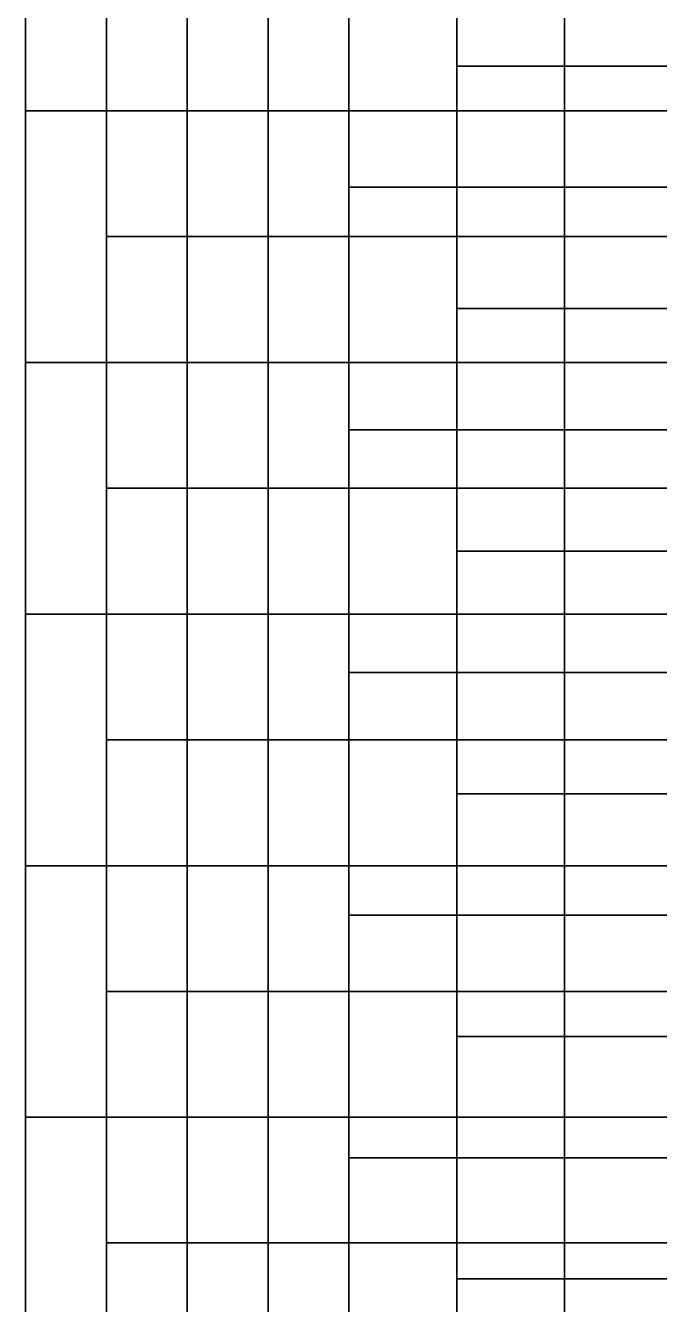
# Model space of a CAD drawing. Extents: x -2.5 to 67.5, y -27.5 to 12.5.
# Drawn here: x 27.5 to 32.4, y -17.7 to -7.81 of the extents above; entities that cross this region are included whole.
import ezdxf

# ---------------------------------------------------------------- set-up
doc = ezdxf.new("R2010")
doc.units = 0
doc.layers.add('M0', color=13, linetype='CONTINUOUS')
doc.layers.add('M2', color=15, linetype='CONTINUOUS')

msp = doc.modelspace()

# ---------------------------------------------------------------- linework, layer by layer
at = {"layer": 'M0', "color": 135}
for points in [[(27.5, -8.472), (27.5, -8.472, 1), (27.5, -6.875, 1), (27.5, -6.875)], [(28.75, -8.472), (27.5, -8.472), (27.5, -6.875), (28.75, -6.875)], [(27.5, -8.472, 1), (28.75, -8.472, 1), (28.75, -6.875, 1), (27.5, -6.875, 1)], [(28.75, -8.472, 1), (28.75, -8.472), (28.75, -6.875), (28.75, -6.875, 1)], [(28.75, -8.472), (28.75, -8.472, 1), (28.75, -6.875, 1), (28.75, -6.875)], [(30, -8.472), (28.75, -8.472), (28.75, -6.875), (30, -6.875)], [(28.75, -8.472, 1), (30, -8.472, 1), (30, -6.875, 1), (28.75, -6.875, 1)], [(30, -8.472, 1), (30, -8.472), (30, -6.875), (30, -6.875, 1)], [(30, -8.472), (30, -8.472, 1), (30, -6.875, 1), (30, -6.875)], [(31.667, -8.472), (30, -8.472), (30, -6.875), (31.667, -6.875)], [(30, -8.472, 1), (31.667, -8.472, 1), (31.667, -6.875, 1), (30, -6.875, 1)], [(31.667, -8.472, 1), (31.667, -8.472), (31.667, -6.875), (31.667, -6.875, 1)], [(31.667, -8.472), (31.667, -8.472, 1), (31.667, -6.875, 1), (31.667, -6.875)], [(33.333, -8.472), (31.667, -8.472), (31.667, -6.875), (33.333, -6.875)], [(31.667, -8.472, 1), (33.333, -8.472, 1), (33.333, -6.875, 1), (31.667, -6.875, 1)], [(28.125, -7.5), (28.125, -9.444), (28.125, -9.444, 1), (28.125, -7.5, 1)], [(28.125, -9.444), (28.125, -7.5), (29.375, -7.5), (29.375, -9.444)], [(28.125, -7.5, 1), (28.125, -9.444, 1), (29.375, -9.444, 1), (29.375, -7.5, 1)], [(29.375, -9.444), (29.375, -7.5), (29.375, -7.5, 1), (29.375, -9.444, 1)], [(29.375, -7.5), (29.375, -9.444), (29.375, -9.444, 1), (29.375, -7.5, 1)], [(29.375, -9.444), (29.375, -7.5), (30.833, -7.5), (30.833, -9.444)], [(29.375, -7.5, 1), (29.375, -9.444, 1), (30.833, -9.444, 1), (30.833, -7.5, 1)], [(30.833, -9.444), (30.833, -7.5), (30.833, -7.5, 1), (30.833, -9.444, 1)], [(30.833, -7.5), (30.833, -9.444), (30.833, -9.444, 1), (30.833, -7.5, 1)], [(30.833, -9.444), (30.833, -7.5), (32.5, -7.5), (32.5, -9.444)], [(30.833, -7.5, 1), (30.833, -9.444, 1), (32.5, -9.444, 1), (32.5, -7.5, 1)], [(28.75, -8.472), (27.5, -8.472), (27.5, -8.472, 1), (28.75, -8.472, 1)], [(27.5, -10.417), (27.5, -10.417, 1), (27.5, -8.472, 1), (27.5, -8.472)], [(28.75, -10.417), (27.5, -10.417), (27.5, -8.472), (28.75, -8.472)], [(27.5, -10.417, 1), (28.75, -10.417, 1), (28.75, -8.472, 1), (27.5, -8.472, 1)], [(27.5, -8.472), (28.75, -8.472), (28.75, -8.472, 1), (27.5, -8.472, 1)], [(28.75, -10.417, 1), (28.75, -10.417), (28.75, -8.472), (28.75, -8.472, 1)], [(30, -8.472), (28.75, -8.472), (28.75, -8.472, 1), (30, -8.472, 1)], [(28.75, -10.417), (28.75, -10.417, 1), (28.75, -8.472, 1), (28.75, -8.472)], [(30, -10.417), (28.75, -10.417), (28.75, -8.472), (30, -8.472)], [(28.75, -10.417, 1), (30, -10.417, 1), (30, -8.472, 1), (28.75, -8.472, 1)], [(28.75, -8.472), (30, -8.472), (30, -8.472, 1), (28.75, -8.472, 1)], [(30, -10.417, 1), (30, -10.417), (30, -8.472), (30, -8.472, 1)], [(31.667, -8.472), (30, -8.472), (30, -8.472, 1), (31.667, -8.472, 1)], [(30, -10.417), (30, -10.417, 1), (30, -8.472, 1), (30, -8.472)], [(31.667, -10.417), (30, -10.417), (30, -8.472), (31.667, -8.472)], [(30, -10.417, 1), (31.667, -10.417, 1), (31.667, -8.472, 1), (30, -8.472, 1)], [(30, -8.472), (31.667, -8.472), (31.667, -8.472, 1), (30, -8.472, 1)], [(31.667, -10.417, 1), (31.667, -10.417), (31.667, -8.472), (31.667, -8.472, 1)], [(33.333, -8.472), (31.667, -8.472), (31.667, -8.472, 1), (33.333, -8.472, 1)], [(31.667, -10.417), (31.667, -10.417, 1), (31.667, -8.472, 1), (31.667, -8.472)], [(33.333, -10.417), (31.667, -10.417), (31.667, -8.472), (33.333, -8.472)], [(31.667, -10.417, 1), (33.333, -10.417, 1), (33.333, -8.472, 1), (31.667, -8.472, 1)], [(31.667, -8.472), (33.333, -8.472), (33.333, -8.472, 1), (31.667, -8.472, 1)], [(28.125, -9.444), (28.125, -11.389), (28.125, -11.389, 1), (28.125, -9.444, 1)], [(28.125, -9.444), (28.125, -9.444, 1), (29.375, -9.444, 1), (29.375, -9.444)], [(28.125, -11.389), (28.125, -9.444), (29.375, -9.444), (29.375, -11.389)], [(28.125, -9.444, 1), (28.125, -11.389, 1), (29.375, -11.389, 1), (29.375, -9.444, 1)], [(28.125, -9.444, 1), (28.125, -9.444), (29.375, -9.444), (29.375, -9.444, 1)], [(29.375, -11.389), (29.375, -9.444), (29.375, -9.444, 1), (29.375, -11.389, 1)], [(29.375, -9.444), (29.375, -11.389), (29.375, -11.389, 1), (29.375, -9.444, 1)], [(29.375, -9.444), (29.375, -9.444, 1), (30.833, -9.444, 1), (30.833, -9.444)], [(29.375, -11.389), (29.375, -9.444), (30.833, -9.444), (30.833, -11.389)], [(29.375, -9.444, 1), (29.375, -11.389, 1), (30.833, -11.389, 1), (30.833, -9.444, 1)], [(29.375, -9.444, 1), (29.375, -9.444), (30.833, -9.444), (30.833, -9.444, 1)], [(30.833, -11.389), (30.833, -9.444), (30.833, -9.444, 1), (30.833, -11.389, 1)], [(30.833, -9.444), (30.833, -11.389), (30.833, -11.389, 1), (30.833, -9.444, 1)], [(30.833, -9.444), (30.833, -9.444, 1), (32.5, -9.444, 1), (32.5, -9.444)], [(30.833, -11.389), (30.833, -9.444), (32.5, -9.444), (32.5, -11.389)], [(30.833, -9.444, 1), (30.833, -11.389, 1), (32.5, -11.389, 1), (32.5, -9.444, 1)], [(30.833, -9.444, 1), (30.833, -9.444), (32.5, -9.444), (32.5, -9.444, 1)], [(28.75, -10.417), (27.5, -10.417), (27.5, -10.417, 1), (28.75, -10.417, 1)], [(27.5, -12.361), (27.5, -12.361, 1), (27.5, -10.417, 1), (27.5, -10.417)], [(28.75, -12.361), (27.5, -12.361), (27.5, -10.417), (28.75, -10.417)], [(27.5, -12.361, 1), (28.75, -12.361, 1), (28.75, -10.417, 1), (27.5, -10.417, 1)], [(27.5, -10.417), (28.75, -10.417), (28.75, -10.417, 1), (27.5, -10.417, 1)], [(28.75, -12.361, 1), (28.75, -12.361), (28.75, -10.417), (28.75, -10.417, 1)], [(30, -10.417), (28.75, -10.417), (28.75, -10.417, 1), (30, -10.417, 1)], [(28.75, -12.361), (28.75, -12.361, 1), (28.75, -10.417, 1), (28.75, -10.417)], [(30, -12.361), (28.75, -12.361), (28.75, -10.417), (30, -10.417)], [(28.75, -12.361, 1), (30, -12.361, 1), (30, -10.417, 1), (28.75, -10.417, 1)], [(28.75, -10.417), (30, -10.417), (30, -10.417, 1), (28.75, -10.417, 1)], [(30, -12.361, 1), (30, -12.361), (30, -10.417), (30, -10.417, 1)], [(31.667, -10.417), (30, -10.417), (30, -10.417, 1), (31.667, -10.417, 1)], [(30, -12.361), (30, -12.361, 1), (30, -10.417, 1), (30, -10.417)], [(31.667, -12.361), (30, -12.361), (30, -10.417), (31.667, -10.417)], [(30, -12.361, 1), (31.667, -12.361, 1), (31.667, -10.417, 1), (30, -10.417, 1)], [(30, -10.417), (31.667, -10.417), (31.667, -10.417, 1), (30, -10.417, 1)], [(31.667, -12.361, 1), (31.667, -12.361), (31.667, -10.417), (31.667, -10.417, 1)], [(33.333, -10.417), (31.667, -10.417), (31.667, -10.417, 1), (33.333, -10.417, 1)], [(31.667, -12.361), (31.667, -12.361, 1), (31.667, -10.417, 1), (31.667, -10.417)], [(33.333, -12.361), (31.667, -12.361), (31.667, -10.417), (33.333, -10.417)], [(31.667, -12.361, 1), (33.333, -12.361, 1), (33.333, -10.417, 1), (31.667, -10.417, 1)], [(31.667, -10.417), (33.333, -10.417), (33.333, -10.417, 1), (31.667, -10.417, 1)], [(28.125, -11.389), (28.125, -13.333), (28.125, -13.333, 1), (28.125, -11.389, 1)], [(28.125, -11.389), (28.125, -11.389, 1), (29.375, -11.389, 1), (29.375, -11.389)], [(28.125, -13.333), (28.125, -11.389), (29.375, -11.389), (29.375, -13.333)], [(28.125, -11.389, 1), (28.125, -13.333, 1), (29.375, -13.333, 1), (29.375, -11.389, 1)], [(28.125, -11.389, 1), (28.125, -11.389), (29.375, -11.389), (29.375, -11.389, 1)], [(29.375, -13.333), (29.375, -11.389), (29.375, -11.389, 1), (29.375, -13.333, 1)], [(29.375, -11.389), (29.375, -13.333), (29.375, -13.333, 1), (29.375, -11.389, 1)], [(29.375, -11.389), (29.375, -11.389, 1), (30.833, -11.389, 1), (30.833, -11.389)], [(29.375, -13.333), (29.375, -11.389), (30.833, -11.389), (30.833, -13.333)], [(29.375, -11.389, 1), (29.375, -13.333, 1), (30.833, -13.333, 1), (30.833, -11.389, 1)], [(29.375, -11.389, 1), (29.375, -11.389), (30.833, -11.389), (30.833, -11.389, 1)], [(30.833, -13.333), (30.833, -11.389), (30.833, -11.389, 1), (30.833, -13.333, 1)], [(30.833, -11.389), (30.833, -13.333), (30.833, -13.333, 1), (30.833, -11.389, 1)], [(30.833, -11.389), (30.833, -11.389, 1), (32.5, -11.389, 1), (32.5, -11.389)], [(30.833, -13.333), (30.833, -11.389), (32.5, -11.389), (32.5, -13.333)], [(30.833, -11.389, 1), (30.833, -13.333, 1), (32.5, -13.333, 1), (32.5, -11.389, 1)], [(30.833, -11.389, 1), (30.833, -11.389), (32.5, -11.389), (32.5, -11.389, 1)], [(28.75, -12.361), (27.5, -12.361), (27.5, -12.361, 1), (28.75, -12.361, 1)], [(27.5, -14.306), (27.5, -14.306, 1), (27.5, -12.361, 1), (27.5, -12.361)], [(28.75, -14.306), (27.5, -14.306), (27.5, -12.361), (28.75, -12.361)], [(27.5, -14.306, 1), (28.75, -14.306, 1), (28.75, -12.361, 1), (27.5, -12.361, 1)], [(27.5, -12.361), (28.75, -12.361), (28.75, -12.361, 1), (27.5, -12.361, 1)], [(28.75, -14.306, 1), (28.75, -14.306), (28.75, -12.361), (28.75, -12.361, 1)], [(30, -12.361), (28.75, -12.361), (28.75, -12.361, 1), (30, -12.361, 1)], [(28.75, -14.306), (28.75, -14.306, 1), (28.75, -12.361, 1), (28.75, -12.361)], [(30, -14.306), (28.75, -14.306), (28.75, -12.361), (30, -12.361)], [(28.75, -14.306, 1), (30, -14.306, 1), (30, -12.361, 1), (28.75, -12.361, 1)], [(28.75, -12.361), (30, -12.361), (30, -12.361, 1), (28.75, -12.361, 1)], [(30, -14.306, 1), (30, -14.306), (30, -12.361), (30, -12.361, 1)], [(31.667, -12.361), (30, -12.361), (30, -12.361, 1), (31.667, -12.361, 1)], [(30, -14.306), (30, -14.306, 1), (30, -12.361, 1), (30, -12.361)], [(31.667, -14.306), (30, -14.306), (30, -12.361), (31.667, -12.361)], [(30, -14.306, 1), (31.667, -14.306, 1), (31.667, -12.361, 1), (30, -12.361, 1)], [(30, -12.361), (31.667, -12.361), (31.667, -12.361, 1), (30, -12.361, 1)], [(31.667, -14.306, 1), (31.667, -14.306), (31.667, -12.361), (31.667, -12.361, 1)], [(33.333, -12.361), (31.667, -12.361), (31.667, -12.361, 1), (33.333, -12.361, 1)], [(31.667, -14.306), (31.667, -14.306, 1), (31.667, -12.361, 1), (31.667, -12.361)], [(33.333, -14.306), (31.667, -14.306), (31.667, -12.361), (33.333, -12.361)], [(31.667, -14.306, 1), (33.333, -14.306, 1), (33.333, -12.361, 1), (31.667, -12.361, 1)], [(31.667, -12.361), (33.333, -12.361), (33.333, -12.361, 1), (31.667, -12.361, 1)], [(28.125, -13.333), (28.125, -15.278), (28.125, -15.278, 1), (28.125, -13.333, 1)], [(28.125, -13.333), (28.125, -13.333, 1), (29.375, -13.333, 1), (29.375, -13.333)], [(28.125, -15.278), (28.125, -13.333), (29.375, -13.333), (29.375, -15.278)], [(28.125, -13.333, 1), (28.125, -15.278, 1), (29.375, -15.278, 1), (29.375, -13.333, 1)], [(28.125, -13.333, 1), (28.125, -13.333), (29.375, -13.333), (29.375, -13.333, 1)], [(29.375, -15.278), (29.375, -13.333), (29.375, -13.333, 1), (29.375, -15.278, 1)], [(29.375, -13.333), (29.375, -15.278), (29.375, -15.278, 1), (29.375, -13.333, 1)], [(29.375, -13.333), (29.375, -13.333, 1), (30.833, -13.333, 1), (30.833, -13.333)], [(29.375, -15.278), (29.375, -13.333), (30.833, -13.333), (30.833, -15.278)], [(29.375, -13.333, 1), (29.375, -15.278, 1), (30.833, -15.278, 1), (30.833, -13.333, 1)], [(29.375, -13.333, 1), (29.375, -13.333), (30.833, -13.333), (30.833, -13.333, 1)], [(30.833, -15.278), (30.833, -13.333), (30.833, -13.333, 1), (30.833, -15.278, 1)], [(30.833, -13.333), (30.833, -15.278), (30.833, -15.278, 1), (30.833, -13.333, 1)], [(30.833, -13.333), (30.833, -13.333, 1), (32.5, -13.333, 1), (32.5, -13.333)], [(30.833, -15.278), (30.833, -13.333), (32.5, -13.333), (32.5, -15.278)], [(30.833, -13.333, 1), (30.833, -15.278, 1), (32.5, -15.278, 1), (32.5, -13.333, 1)], [(30.833, -13.333, 1), (30.833, -13.333), (32.5, -13.333), (32.5, -13.333, 1)], [(28.75, -14.306), (27.5, -14.306), (27.5, -14.306, 1), (28.75, -14.306, 1)], [(27.5, -16.25), (27.5, -16.25, 1), (27.5, -14.306, 1), (27.5, -14.306)], [(28.75, -16.25), (27.5, -16.25), (27.5, -14.306), (28.75, -14.306)], [(27.5, -16.25, 1), (28.75, -16.25, 1), (28.75, -14.306, 1), (27.5, -14.306, 1)], [(27.5, -14.306), (28.75, -14.306), (28.75, -14.306, 1), (27.5, -14.306, 1)], [(28.75, -16.25, 1), (28.75, -16.25), (28.75, -14.306), (28.75, -14.306, 1)], [(30, -14.306), (28.75, -14.306), (28.75, -14.306, 1), (30, -14.306, 1)], [(28.75, -16.25), (28.75, -16.25, 1), (28.75, -14.306, 1), (28.75, -14.306)], [(30, -16.25), (28.75, -16.25), (28.75, -14.306), (30, -14.306)], [(28.75, -16.25, 1), (30, -16.25, 1), (30, -14.306, 1), (28.75, -14.306, 1)], [(28.75, -14.306), (30, -14.306), (30, -14.306, 1), (28.75, -14.306, 1)], [(30, -16.25, 1), (30, -16.25), (30, -14.306), (30, -14.306, 1)], [(31.667, -14.306), (30, -14.306), (30, -14.306, 1), (31.667, -14.306, 1)], [(30, -16.25), (30, -16.25, 1), (30, -14.306, 1), (30, -14.306)], [(31.667, -16.25), (30, -16.25), (30, -14.306), (31.667, -14.306)], [(30, -16.25, 1), (31.667, -16.25, 1), (31.667, -14.306, 1), (30, -14.306, 1)], [(30, -14.306), (31.667, -14.306), (31.667, -14.306, 1), (30, -14.306, 1)], [(31.667, -16.25, 1), (31.667, -16.25), (31.667, -14.306), (31.667, -14.306, 1)], [(33.333, -14.306), (31.667, -14.306), (31.667, -14.306, 1), (33.333, -14.306, 1)], [(31.667, -16.25), (31.667, -16.25, 1), (31.667, -14.306, 1), (31.667, -14.306)], [(33.333, -16.25), (31.667, -16.25), (31.667, -14.306), (33.333, -14.306)], [(31.667, -16.25, 1), (33.333, -16.25, 1), (33.333, -14.306, 1), (31.667, -14.306, 1)], [(31.667, -14.306), (33.333, -14.306), (33.333, -14.306, 1), (31.667, -14.306, 1)], [(28.125, -15.278), (28.125, -17.222), (28.125, -17.222, 1), (28.125, -15.278, 1)], [(28.125, -15.278), (28.125, -15.278, 1), (29.375, -15.278, 1), (29.375, -15.278)], [(28.125, -17.222), (28.125, -15.278), (29.375, -15.278), (29.375, -17.222)], [(28.125, -15.278, 1), (28.125, -17.222, 1), (29.375, -17.222, 1), (29.375, -15.278, 1)], [(28.125, -15.278, 1), (28.125, -15.278), (29.375, -15.278), (29.375, -15.278, 1)], [(29.375, -17.222), (29.375, -15.278), (29.375, -15.278, 1), (29.375, -17.222, 1)], [(29.375, -15.278), (29.375, -17.222), (29.375, -17.222, 1), (29.375, -15.278, 1)], [(29.375, -15.278), (29.375, -15.278, 1), (30.833, -15.278, 1), (30.833, -15.278)], [(29.375, -17.222), (29.375, -15.278), (30.833, -15.278), (30.833, -17.222)], [(29.375, -15.278, 1), (29.375, -17.222, 1), (30.833, -17.222, 1), (30.833, -15.278, 1)], [(29.375, -15.278, 1), (29.375, -15.278), (30.833, -15.278), (30.833, -15.278, 1)], [(30.833, -17.222), (30.833, -15.278), (30.833, -15.278, 1), (30.833, -17.222, 1)], [(30.833, -15.278), (30.833, -17.222), (30.833, -17.222, 1), (30.833, -15.278, 1)], [(30.833, -15.278), (30.833, -15.278, 1), (32.5, -15.278, 1), (32.5, -15.278)], [(30.833, -17.222), (30.833, -15.278), (32.5, -15.278), (32.5, -17.222)], [(30.833, -15.278, 1), (30.833, -17.222, 1), (32.5, -17.222, 1), (32.5, -15.278, 1)], [(30.833, -15.278, 1), (30.833, -15.278), (32.5, -15.278), (32.5, -15.278, 1)], [(28.75, -16.25), (27.5, -16.25), (27.5, -16.25, 1), (28.75, -16.25, 1)], [(27.5, -18.194), (27.5, -18.194, 1), (27.5, -16.25, 1), (27.5, -16.25)], [(28.75, -18.194), (27.5, -18.194), (27.5, -16.25), (28.75, -16.25)], [(27.5, -18.194, 1), (28.75, -18.194, 1), (28.75, -16.25, 1), (27.5, -16.25, 1)], [(27.5, -16.25), (28.75, -16.25), (28.75, -16.25, 1), (27.5, -16.25, 1)], [(28.75, -18.194, 1), (28.75, -18.194), (28.75, -16.25), (28.75, -16.25, 1)], [(30, -16.25), (28.75, -16.25), (28.75, -16.25, 1), (30, -16.25, 1)], [(28.75, -18.194), (28.75, -18.194, 1), (28.75, -16.25, 1), (28.75, -16.25)], [(30, -18.194), (28.75, -18.194), (28.75, -16.25), (30, -16.25)], [(28.75, -18.194, 1), (30, -18.194, 1), (30, -16.25, 1), (28.75, -16.25, 1)], [(28.75, -16.25), (30, -16.25), (30, -16.25, 1), (28.75, -16.25, 1)], [(30, -18.194, 1), (30, -18.194), (30, -16.25), (30, -16.25, 1)], [(31.667, -16.25), (30, -16.25), (30, -16.25, 1), (31.667, -16.25, 1)], [(30, -18.194), (30, -18.194, 1), (30, -16.25, 1), (30, -16.25)], [(31.667, -18.194), (30, -18.194), (30, -16.25), (31.667, -16.25)], [(30, -18.194, 1), (31.667, -18.194, 1), (31.667, -16.25, 1), (30, -16.25, 1)], [(30, -16.25), (31.667, -16.25), (31.667, -16.25, 1), (30, -16.25, 1)], [(31.667, -18.194, 1), (31.667, -18.194), (31.667, -16.25), (31.667, -16.25, 1)], [(33.333, -16.25), (31.667, -16.25), (31.667, -16.25, 1), (33.333, -16.25, 1)], [(31.667, -18.194), (31.667, -18.194, 1), (31.667, -16.25, 1), (31.667, -16.25)], [(33.333, -18.194), (31.667, -18.194), (31.667, -16.25), (33.333, -16.25)], [(31.667, -18.194, 1), (33.333, -18.194, 1), (33.333, -16.25, 1), (31.667, -16.25, 1)], [(31.667, -16.25), (33.333, -16.25), (33.333, -16.25, 1), (31.667, -16.25, 1)], [(28.125, -17.222), (28.125, -19.167), (28.125, -19.167, 1), (28.125, -17.222, 1)], [(28.125, -17.222), (28.125, -17.222, 1), (29.375, -17.222, 1), (29.375, -17.222)], [(28.125, -19.167), (28.125, -17.222), (29.375, -17.222), (29.375, -19.167)], [(28.125, -17.222, 1), (28.125, -19.167, 1), (29.375, -19.167, 1), (29.375, -17.222, 1)], [(28.125, -17.222, 1), (28.125, -17.222), (29.375, -17.222), (29.375, -17.222, 1)], [(29.375, -19.167), (29.375, -17.222), (29.375, -17.222, 1), (29.375, -19.167, 1)], [(29.375, -17.222), (29.375, -19.167), (29.375, -19.167, 1), (29.375, -17.222, 1)], [(29.375, -17.222), (29.375, -17.222, 1), (30.833, -17.222, 1), (30.833, -17.222)], [(29.375, -19.167), (29.375, -17.222), (30.833, -17.222), (30.833, -19.167)], [(29.375, -17.222, 1), (29.375, -19.167, 1), (30.833, -19.167, 1), (30.833, -17.222, 1)], [(29.375, -17.222, 1), (29.375, -17.222), (30.833, -17.222), (30.833, -17.222, 1)], [(30.833, -19.167), (30.833, -17.222), (30.833, -17.222, 1), (30.833, -19.167, 1)], [(30.833, -17.222), (30.833, -19.167), (30.833, -19.167, 1), (30.833, -17.222, 1)], [(30.833, -17.222), (30.833, -17.222, 1), (32.5, -17.222, 1), (32.5, -17.222)], [(30.833, -19.167), (30.833, -17.222), (32.5, -17.222), (32.5, -19.167)], [(30.833, -17.222, 1), (30.833, -19.167, 1), (32.5, -19.167, 1), (32.5, -17.222, 1)], [(30.833, -17.222, 1), (30.833, -17.222), (32.5, -17.222), (32.5, -17.222, 1)]]:
    msp.add_3dface(points, dxfattribs=at)
at = {"layer": 'M2', "color": 182}
for points in [[(30.833, -6.25, 3.25), (30.833, -8.125, 3.25), (30.833, -8.125, 5), (30.833, -6.25, 5)], [(30.833, -8.125, 3.25), (30.833, -6.25, 3.25), (32.5, -6.25, 3.25), (32.5, -8.125, 3.25)], [(30.833, -6.25, 5), (30.833, -8.125, 5), (32.5, -8.125, 5), (32.5, -6.25, 5)], [(30, -9.0625, 3.25), (30, -9.0625, 5), (30, -7.1875, 5), (30, -7.1875, 3.25)], [(31.667, -9.0625, 3.25), (30, -9.0625, 3.25), (30, -7.1875, 3.25), (31.667, -7.1875, 3.25)], [(30, -9.0625, 5), (31.667, -9.0625, 5), (31.667, -7.1875, 5), (30, -7.1875, 5)], [(31.667, -9.0625, 5), (31.667, -9.0625, 3.25), (31.667, -7.1875, 3.25), (31.667, -7.1875, 5)], [(31.667, -9.0625, 3.25), (31.667, -9.0625, 5), (31.667, -7.1875, 5), (31.667, -7.1875, 3.25)], [(33.333, -9.0625, 3.25), (31.667, -9.0625, 3.25), (31.667, -7.1875, 3.25), (33.333, -7.1875, 3.25)], [(31.667, -9.0625, 5), (33.333, -9.0625, 5), (33.333, -7.1875, 5), (31.667, -7.1875, 5)], [(30.833, -8.125, 3.25), (30.833, -10, 3.25), (30.833, -10, 5), (30.833, -8.125, 5)], [(30.833, -8.125, 3.25), (30.833, -8.125, 5), (32.5, -8.125, 5), (32.5, -8.125, 3.25)], [(30.833, -10, 3.25), (30.833, -8.125, 3.25), (32.5, -8.125, 3.25), (32.5, -10, 3.25)], [(30.833, -8.125, 5), (30.833, -10, 5), (32.5, -10, 5), (32.5, -8.125, 5)], [(30.833, -8.125, 5), (30.833, -8.125, 3.25), (32.5, -8.125, 3.25), (32.5, -8.125, 5)], [(31.667, -9.0625, 3.25), (30, -9.0625, 3.25), (30, -9.0625, 5), (31.667, -9.0625, 5)], [(30, -10.938, 3.25), (30, -10.938, 5), (30, -9.0625, 5), (30, -9.0625, 3.25)], [(31.667, -10.938, 3.25), (30, -10.938, 3.25), (30, -9.0625, 3.25), (31.667, -9.0625, 3.25)], [(30, -10.938, 5), (31.667, -10.938, 5), (31.667, -9.0625, 5), (30, -9.0625, 5)], [(30, -9.0625, 3.25), (31.667, -9.0625, 3.25), (31.667, -9.0625, 5), (30, -9.0625, 5)], [(31.667, -10.938, 5), (31.667, -10.938, 3.25), (31.667, -9.0625, 3.25), (31.667, -9.0625, 5)], [(33.333, -9.0625, 3.25), (31.667, -9.0625, 3.25), (31.667, -9.0625, 5), (33.333, -9.0625, 5)], [(31.667, -10.938, 3.25), (31.667, -10.938, 5), (31.667, -9.0625, 5), (31.667, -9.0625, 3.25)], [(33.333, -10.938, 3.25), (31.667, -10.938, 3.25), (31.667, -9.0625, 3.25), (33.333, -9.0625, 3.25)], [(31.667, -10.938, 5), (33.333, -10.938, 5), (33.333, -9.0625, 5), (31.667, -9.0625, 5)], [(31.667, -9.0625, 3.25), (33.333, -9.0625, 3.25), (33.333, -9.0625, 5), (31.667, -9.0625, 5)], [(30.833, -10, 3.25), (30.833, -11.875, 3.25), (30.833, -11.875, 5), (30.833, -10, 5)], [(30.833, -10, 3.25), (30.833, -10, 5), (32.5, -10, 5), (32.5, -10, 3.25)], [(30.833, -11.875, 3.25), (30.833, -10, 3.25), (32.5, -10, 3.25), (32.5, -11.875, 3.25)], [(30.833, -10, 5), (30.833, -11.875, 5), (32.5, -11.875, 5), (32.5, -10, 5)], [(30.833, -10, 5), (30.833, -10, 3.25), (32.5, -10, 3.25), (32.5, -10, 5)], [(31.667, -10.938, 3.25), (30, -10.938, 3.25), (30, -10.938, 5), (31.667, -10.938, 5)], [(30, -12.813, 3.25), (30, -12.813, 5), (30, -10.938, 5), (30, -10.938, 3.25)], [(31.667, -12.813, 3.25), (30, -12.813, 3.25), (30, -10.938, 3.25), (31.667, -10.938, 3.25)], [(30, -12.813, 5), (31.667, -12.813, 5), (31.667, -10.938, 5), (30, -10.938, 5)], [(30, -10.938, 3.25), (31.667, -10.938, 3.25), (31.667, -10.938, 5), (30, -10.938, 5)], [(31.667, -12.813, 5), (31.667, -12.813, 3.25), (31.667, -10.938, 3.25), (31.667, -10.938, 5)], [(33.333, -10.938, 3.25), (31.667, -10.938, 3.25), (31.667, -10.938, 5), (33.333, -10.938, 5)], [(31.667, -12.813, 3.25), (31.667, -12.813, 5), (31.667, -10.938, 5), (31.667, -10.938, 3.25)], [(33.333, -12.813, 3.25), (31.667, -12.813, 3.25), (31.667, -10.938, 3.25), (33.333, -10.938, 3.25)], [(31.667, -12.813, 5), (33.333, -12.813, 5), (33.333, -10.938, 5), (31.667, -10.938, 5)], [(31.667, -10.938, 3.25), (33.333, -10.938, 3.25), (33.333, -10.938, 5), (31.667, -10.938, 5)], [(30.833, -11.875, 3.25), (30.833, -13.75, 3.25), (30.833, -13.75, 5), (30.833, -11.875, 5)], [(30.833, -11.875, 3.25), (30.833, -11.875, 5), (32.5, -11.875, 5), (32.5, -11.875, 3.25)], [(30.833, -13.75, 3.25), (30.833, -11.875, 3.25), (32.5, -11.875, 3.25), (32.5, -13.75, 3.25)], [(30.833, -11.875, 5), (30.833, -13.75, 5), (32.5, -13.75, 5), (32.5, -11.875, 5)], [(30.833, -11.875, 5), (30.833, -11.875, 3.25), (32.5, -11.875, 3.25), (32.5, -11.875, 5)], [(31.667, -12.813, 3.25), (30, -12.813, 3.25), (30, -12.813, 5), (31.667, -12.813, 5)], [(30, -14.688, 3.25), (30, -14.688, 5), (30, -12.813, 5), (30, -12.813, 3.25)], [(31.667, -14.688, 3.25), (30, -14.688, 3.25), (30, -12.813, 3.25), (31.667, -12.813, 3.25)], [(30, -14.688, 5), (31.667, -14.688, 5), (31.667, -12.813, 5), (30, -12.813, 5)], [(30, -12.813, 3.25), (31.667, -12.813, 3.25), (31.667, -12.813, 5), (30, -12.813, 5)], [(31.667, -14.688, 5), (31.667, -14.688, 3.25), (31.667, -12.813, 3.25), (31.667, -12.813, 5)], [(33.333, -12.813, 3.25), (31.667, -12.813, 3.25), (31.667, -12.813, 5), (33.333, -12.813, 5)], [(31.667, -14.688, 3.25), (31.667, -14.688, 5), (31.667, -12.813, 5), (31.667, -12.813, 3.25)], [(33.333, -14.688, 3.25), (31.667, -14.688, 3.25), (31.667, -12.813, 3.25), (33.333, -12.813, 3.25)], [(31.667, -14.688, 5), (33.333, -14.688, 5), (33.333, -12.813, 5), (31.667, -12.813, 5)], [(31.667, -12.813, 3.25), (33.333, -12.813, 3.25), (33.333, -12.813, 5), (31.667, -12.813, 5)], [(30.833, -13.75, 3.25), (30.833, -15.625, 3.25), (30.833, -15.625, 5), (30.833, -13.75, 5)], [(30.833, -13.75, 3.25), (30.833, -13.75, 5), (32.5, -13.75, 5), (32.5, -13.75, 3.25)], [(30.833, -15.625, 3.25), (30.833, -13.75, 3.25), (32.5, -13.75, 3.25), (32.5, -15.625, 3.25)], [(30.833, -13.75, 5), (30.833, -15.625, 5), (32.5, -15.625, 5), (32.5, -13.75, 5)], [(30.833, -13.75, 5), (30.833, -13.75, 3.25), (32.5, -13.75, 3.25), (32.5, -13.75, 5)], [(31.667, -14.688, 3.25), (30, -14.688, 3.25), (30, -14.688, 5), (31.667, -14.688, 5)], [(30, -16.563, 3.25), (30, -16.563, 5), (30, -14.688, 5), (30, -14.688, 3.25)], [(31.667, -16.563, 3.25), (30, -16.563, 3.25), (30, -14.688, 3.25), (31.667, -14.688, 3.25)], [(30, -16.563, 5), (31.667, -16.563, 5), (31.667, -14.688, 5), (30, -14.688, 5)], [(30, -14.688, 3.25), (31.667, -14.688, 3.25), (31.667, -14.688, 5), (30, -14.688, 5)], [(31.667, -16.563, 5), (31.667, -16.563, 3.25), (31.667, -14.688, 3.25), (31.667, -14.688, 5)], [(33.333, -14.688, 3.25), (31.667, -14.688, 3.25), (31.667, -14.688, 5), (33.333, -14.688, 5)], [(31.667, -16.563, 3.25), (31.667, -16.563, 5), (31.667, -14.688, 5), (31.667, -14.688, 3.25)], [(33.333, -16.563, 3.25), (31.667, -16.563, 3.25), (31.667, -14.688, 3.25), (33.333, -14.688, 3.25)], [(31.667, -16.563, 5), (33.333, -16.563, 5), (33.333, -14.688, 5), (31.667, -14.688, 5)], [(31.667, -14.688, 3.25), (33.333, -14.688, 3.25), (33.333, -14.688, 5), (31.667, -14.688, 5)], [(30.833, -15.625, 3.25), (30.833, -17.5, 3.25), (30.833, -17.5, 5), (30.833, -15.625, 5)], [(30.833, -15.625, 3.25), (30.833, -15.625, 5), (32.5, -15.625, 5), (32.5, -15.625, 3.25)], [(30.833, -17.5, 3.25), (30.833, -15.625, 3.25), (32.5, -15.625, 3.25), (32.5, -17.5, 3.25)], [(30.833, -15.625, 5), (30.833, -17.5, 5), (32.5, -17.5, 5), (32.5, -15.625, 5)], [(30.833, -15.625, 5), (30.833, -15.625, 3.25), (32.5, -15.625, 3.25), (32.5, -15.625, 5)], [(31.667, -16.563, 3.25), (30, -16.563, 3.25), (30, -16.563, 5), (31.667, -16.563, 5)], [(30, -18.438, 3.25), (30, -18.438, 5), (30, -16.563, 5), (30, -16.563, 3.25)], [(31.667, -18.438, 3.25), (30, -18.438, 3.25), (30, -16.563, 3.25), (31.667, -16.563, 3.25)], [(30, -18.438, 5), (31.667, -18.438, 5), (31.667, -16.563, 5), (30, -16.563, 5)], [(30, -16.563, 3.25), (31.667, -16.563, 3.25), (31.667, -16.563, 5), (30, -16.563, 5)], [(31.667, -18.438, 5), (31.667, -18.438, 3.25), (31.667, -16.563, 3.25), (31.667, -16.563, 5)], [(33.333, -16.563, 3.25), (31.667, -16.563, 3.25), (31.667, -16.563, 5), (33.333, -16.563, 5)], [(31.667, -18.438, 3.25), (31.667, -18.438, 5), (31.667, -16.563, 5), (31.667, -16.563, 3.25)], [(33.333, -18.438, 3.25), (31.667, -18.438, 3.25), (31.667, -16.563, 3.25), (33.333, -16.563, 3.25)], [(31.667, -18.438, 5), (33.333, -18.438, 5), (33.333, -16.563, 5), (31.667, -16.563, 5)], [(31.667, -16.563, 3.25), (33.333, -16.563, 3.25), (33.333, -16.563, 5), (31.667, -16.563, 5)], [(30.833, -17.5, 3.25), (30.833, -19.375, 3.25), (30.833, -19.375, 5), (30.833, -17.5, 5)], [(30.833, -17.5, 3.25), (30.833, -17.5, 5), (32.5, -17.5, 5), (32.5, -17.5, 3.25)], [(30.833, -19.375, 3.25), (30.833, -17.5, 3.25), (32.5, -17.5, 3.25), (32.5, -19.375, 3.25)], [(30.833, -17.5, 5), (30.833, -19.375, 5), (32.5, -19.375, 5), (32.5, -17.5, 5)], [(30.833, -17.5, 5), (30.833, -17.5, 3.25), (32.5, -17.5, 3.25), (32.5, -17.5, 5)]]:
    msp.add_3dface(points, dxfattribs=at)

doc.saveas('drawing.dxf')
